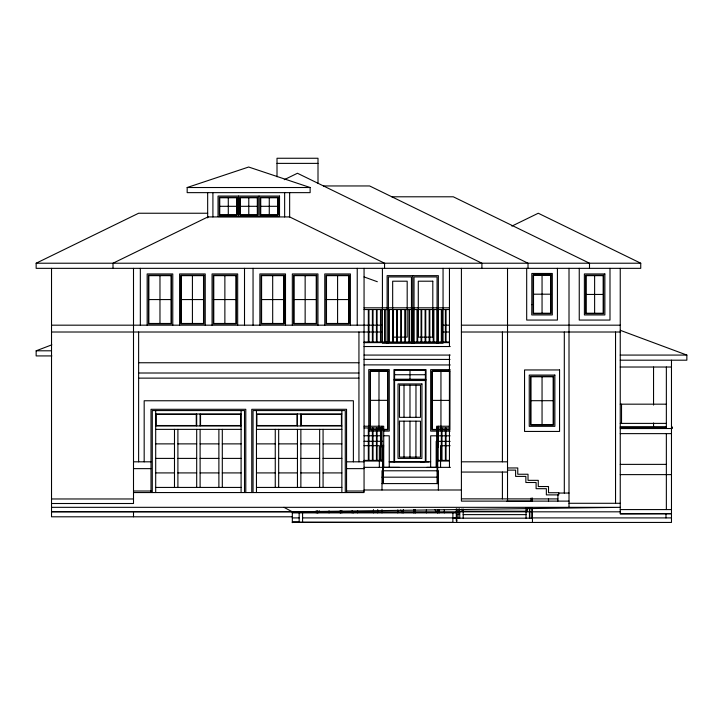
<?xml version="1.0" encoding="UTF-8"?>
<svg xmlns="http://www.w3.org/2000/svg" width="723" height="723" viewBox="0 0 723 723"><rect width="100%" height="100%" fill="white"/><g stroke="black" fill="none" stroke-linecap="round" stroke-linejoin="round"><path stroke-width="1.08" d="M378.96 429.796L379.006 371.306M399.485 424.961L399.485 421.166L420.47 421.184L420.443 457.135L399.485 457.117L399.485 421.166M409.986 379.232L409.995 370.266M415.924 457.135L415.951 421.184M393.954 461.834L393.954 369.607L426.037 369.634L425.974 461.861L430.646 461.861L430.646 467.356M430.646 461.861L430.673 435.815L450.104 435.833M440.56 467.356L440.569 445.739L450.122 445.739M319.313 510.745L317.524 512.887L317.524 510.682M511.884 226.109L538.264 213.24L640.741 263.217L640.741 268.341L36.15 268.341L36.15 263.217L138.626 213.24L207.682 213.24M208.251 216.764L113.005 263.217L113.005 268.341M284.275 179.684L297.451 173.258L481.907 263.217L481.907 268.341M51.866 355.924L36.15 355.924L36.15 350.8L51.848 344.817M187.167 187.519L248.649 167.022L310.131 187.519L310.131 192.643L187.167 192.643L187.167 187.519L310.131 187.519M620.244 428.558L672.336 428.513L672.336 427.23L671.477 427.148M620.244 268.341L620.244 513.791L671.477 513.619M277.008 163.38L318.003 163.38M323.497 185.956L369.616 185.956L528.016 263.217L528.016 268.341M391.812 196.792L453.294 196.792L589.498 263.217L589.498 268.341M219.747 206.308L236.828 206.308M240.244 206.308L257.316 206.308M260.732 206.308L277.813 206.308M207.917 216.927L289.643 216.927L289.643 192.643M36.15 263.217L640.741 263.217M533.52 294.198L550.592 294.198M586.082 294.442L603.163 294.442M148.866 299.566L171.071 299.566M181.319 299.566L203.524 299.566M213.339 299.566L235.969 299.566M261.59 299.566L283.796 299.566M294.035 299.566L316.24 299.566M326.064 299.566L348.694 299.566M364.058 307.826L449.453 307.826M364.058 309.534L449.453 309.534M51.523 325.178L382.422 325.178M443.054 325.178L449.534 325.178M461.41 325.178L620.244 325.178M51.523 332.011L382.422 332.011M443.054 332.011L449.534 332.011M461.41 332.011L620.244 332.011M392.67 337.135L407.185 337.135L407.185 281.202L392.67 281.202L392.67 341.988M364.058 341.988L449.453 341.988M364.058 342.63L449.453 342.63M364.058 346.534L450.221 346.534M36.15 350.8L51.523 350.8M364.058 355.074L450.221 355.074M620.244 355.074L686.85 355.074L686.85 360.19L620.244 360.19M138.626 362.756L358.942 362.756M620.244 367.022L671.477 367.022M138.626 373.005L358.942 373.005M394.586 374.731L425.395 374.731M138.626 378.129L358.942 378.129M370.465 400.334L387.546 400.334M432.381 400.388L449.498 400.388M530.953 400.696L553.158 400.696M620.244 404.175L666.353 404.175M155.698 413.99L241.093 413.99M256.466 413.99L341.862 413.99M620.244 423.389L666.353 423.389M155.698 425.946L241.093 425.946M256.466 425.946L341.862 425.946M364.058 426.236L383.705 426.236L383.723 467.356L399.485 467.374M449.453 426.236L436.647 426.245L436.647 446.877L438.355 446.877L438.355 426.245M620.244 426.95L666.353 426.95M620.244 427.275L666.353 427.275M671.477 427.23L672.336 427.23M364.058 427.944L382.603 427.944M436.647 427.944L449.453 427.944M155.698 429.363L241.093 429.363M256.466 429.363L341.862 429.363M620.244 433.628L671.477 433.628M155.698 443.877L174.487 443.877M177.903 443.877L196.692 443.877M200.108 443.877L218.888 443.877M222.304 443.877L241.093 443.877M256.466 443.877L275.255 443.877M278.671 443.877L297.451 443.877M300.867 443.877L319.656 443.877M323.073 443.877L341.862 443.877M381.997 445.431L383.705 445.431M436.647 445.431L438.355 445.431M383.705 446.877L381.997 446.877L381.997 426.245M155.698 458.4L174.487 458.4M177.903 458.4L196.692 458.4M200.108 458.4L218.888 458.4M222.304 458.4L241.093 458.4M256.466 458.4L275.255 458.4M278.671 458.4L297.451 458.4M300.867 458.4L319.656 458.4M323.073 458.4L341.862 458.4M364.058 460.397L383.298 460.397L383.298 467.438M437.099 460.397L449.453 460.397M364.058 461.03L382.72 461.03L382.72 467.438M437.668 461.03L449.453 461.03M133.502 461.816L151.008 461.816M346.552 461.816L364.058 461.816M428.92 461.861L389.254 461.861L425.332 461.861L425.395 380.524L394.586 380.497L394.586 461.834M461.41 461.816L507.519 461.816M420.443 461.861L424.058 461.861M620.244 464.374L666.353 464.374M364.058 467.356L450.438 467.356M507.519 467.962L517.767 467.962L517.767 474.243L528.016 474.243L528.016 480.343L538.264 480.343L538.264 486.534L548.513 486.534L548.513 492.725L558.762 492.725L558.762 494.884L546.353 494.884L546.353 488.694L536.105 488.694L536.105 482.503L525.865 482.503L525.865 476.403L515.616 476.403L515.616 470.122L507.519 470.122M133.502 468.64L151.008 468.64M346.552 468.64L364.058 468.64M461.41 472.056L507.519 472.056M155.698 472.914L174.487 472.914M177.903 472.914L196.692 472.914M200.108 472.914L218.888 472.914M222.304 472.914L241.093 472.914M256.466 472.914L275.255 472.914M278.671 472.914L297.451 472.914M300.867 472.914L319.656 472.914M323.073 472.914L341.862 472.914M620.244 474.622L671.477 474.622M381.997 477.18L438.355 477.18M381.997 483.588L438.355 483.588M155.698 487.429L241.093 487.429M256.466 487.429L341.862 487.429M364.058 489.995L461.41 489.995M133.502 491.016L151.008 491.016M346.552 491.016L364.058 491.016M133.502 492.553L364.058 492.553L364.058 268.341M558.762 493.05L569.01 493.05M461.41 498.861L557.903 498.915M51.523 498.969L133.502 498.969M569.01 501.12L461.41 501.12L461.41 268.341M506.66 501.238L531.333 501.238M569.01 503.289L620.244 503.289M51.523 503.506L133.502 503.506L133.502 268.341M51.523 507.329L620.244 507.338L292.327 511.821L283.994 507.329M531.17 507.935L526.046 507.935L526.046 518.174M620.244 509.579L671.477 509.579M51.523 511.676L292.327 511.676L292.327 522.657M51.523 511.821L620.244 511.821M292.327 512.887L456.285 512.887M620.244 513.791L671.477 513.791M458.057 514.469L459.331 514.469L459.331 508.856M463.181 514.622L526.046 514.622M292.327 516.8L51.523 516.8L51.523 268.341M292.327 517.903L299.159 517.903M302.576 517.903L456.773 517.903M532.453 517.903L671.477 517.903M532.453 518.174L452.869 518.174L452.932 512.553M456.773 520.578L456.285 520.578L456.285 508.829M292.327 522.44L671.477 522.44L671.477 360.19M364.058 359.349L450.013 359.43M364.058 364.88L450.284 364.961M450.149 369.652L430.673 369.634L430.673 431.125L450.104 431.134M393.954 379.855L426.037 379.882M381.699 431.08L368.757 431.071L368.757 369.589L389.254 369.607L389.254 431.089L383.859 431.089M364.058 435.77L381.59 435.779M383.777 435.779L389.254 435.788L389.254 467.356M364.058 441.301L382.63 441.31M450.113 441.364L436.195 441.355L436.177 467.356L426.823 467.392M364.058 445.675L379.34 445.684L379.34 467.356M364.058 276.936L377.334 281.726M620.244 330.303L686.85 355.074M289.308 216.764L384.555 263.217L384.555 268.341M400.641 509.977L403.344 512.887L403.344 509.561M434.767 509.543L437.496 512.887L437.496 509.634M666.353 367.022L666.353 428.558M666.353 433.628L666.353 509.579M665.982 513.466L665.982 517.903M653.547 367.022L653.547 405.07M653.547 422.973L653.547 428.016M621.527 404.175L621.527 423.389M615.544 332.011L615.544 503.289M609.995 268.341L609.995 320.063L579.25 320.063L579.25 268.341M594.622 275.653L594.622 313.231M569.01 268.341L569.01 507.329M564.311 332.011L564.311 493.05M557.903 494.884L557.903 501.12M557.424 268.341L557.424 320.063L526.687 320.063L526.687 268.341M548.513 499.024L548.513 501.12M542.051 275.174L542.051 313.231M542.051 376.782L542.051 424.609M532.453 497.993L532.453 501.355M532.453 507.917L532.453 522.44M531.17 497.993L531.17 501.355M531.17 507.465L531.17 518.174M529.462 508.206L529.462 518.174M527.329 507.917L527.329 511.206L461.898 511.206L461.898 509.01M507.519 268.341L507.519 501.12M502.404 332.011L502.404 461.816M502.404 472.056L502.404 498.861M463.181 509.01L463.181 518.174M459.765 509.308L459.765 518.174M458.057 508.956L458.057 518.174M456.773 509.2L456.773 522.44M452.869 517.903L452.869 522.44L292.327 522.142L299.159 522.133L299.159 512.354M449.453 268.341L449.453 346.534M449.453 355.074L449.453 467.356M446.037 309.534L446.037 341.988M446.037 427.944L446.037 460.397M445.395 309.534L445.395 341.988M445.395 427.944L445.395 460.397M444.329 509.534L444.329 512.887M443.054 268.341L443.054 343.118L382.422 343.118L382.422 268.341M441.988 309.534L441.988 341.988M441.988 427.944L441.988 460.397M441.346 309.534L441.346 341.988M441.346 427.944L441.346 460.397M440.949 371.351L440.949 429.417M439.204 509.561L439.204 512.887M438.355 343.118L438.355 275.653L387.121 275.653L387.121 343.118M438.355 489.995L438.355 470.781L381.997 470.781L381.997 489.995M437.93 309.534L437.93 341.988M437.93 427.944L437.93 460.397M437.93 509.579L437.93 512.887M437.713 445.919L437.713 483.588M437.288 309.534L437.288 341.988M437.288 446.968L437.288 460.397M437.072 343.118L437.072 276.936L414.017 276.936L414.017 343.118M437.072 445.919L437.072 483.588M433.872 309.534L433.872 341.988M433.231 309.534L433.231 341.988M429.814 309.534L429.814 341.988M429.173 309.534L429.173 341.988M426.398 509.751L426.398 512.887M425.757 309.534L425.757 341.988M425.115 309.534L425.115 341.988M421.699 309.534L421.699 341.988M421.066 309.534L421.066 341.988M417.65 309.534L417.65 341.988M417.008 309.534L417.008 341.988M415.969 385.232L415.969 417.343M415.3 509.525L415.3 512.887M414.875 509.607L414.875 512.887M413.592 309.534L413.592 341.988M413.592 509.561L413.592 512.887M412.95 309.534L412.95 341.988M412.734 275.653L412.734 343.118M411.459 343.118L411.459 276.936L388.396 276.936L388.396 343.118M409.986 385.223L409.986 417.343M409.977 421.175L409.977 457.126M409.534 309.534L409.534 341.988M408.893 309.534L408.893 341.988M405.476 309.534L405.476 341.988M404.835 309.534L404.835 341.988M404.012 385.223L404.012 417.343M404.003 421.175L404.003 457.126M402.06 511.513L402.06 512.887M401.419 309.534L401.419 341.988M400.777 309.534L400.777 341.988M397.795 509.896L397.795 512.887M397.37 309.534L397.37 341.988M396.728 309.534L396.728 341.988M393.312 309.534L393.312 341.988M389.254 309.534L389.254 341.988M388.613 309.534L388.613 341.988M385.196 309.534L385.196 341.988M384.555 309.534L384.555 341.988M383.271 445.919L383.271 483.588M382.639 445.919L382.639 483.588M381.997 460.397L382.015 461.03M381.997 509.607L381.997 512.887M381.138 309.534L381.138 341.988M381.138 427.944L381.138 460.397M380.497 309.534L380.497 341.988M380.497 427.944L380.497 460.397M377.722 509.579L377.722 512.887M377.081 309.534L377.081 341.988M377.081 427.944L377.081 460.397M376.448 309.534L376.448 341.988M376.448 427.944L376.448 460.397M373.457 509.607L373.457 512.887M373.032 309.534L373.032 341.988M373.032 427.944L373.032 460.397M372.39 309.534L372.39 341.988M372.39 427.944L372.39 460.397M368.974 309.534L368.974 341.988M368.974 427.944L368.974 460.397M368.332 309.534L368.332 341.988M368.332 427.944L368.332 460.397M358.942 332.011L358.942 461.816M357.659 510.899L357.659 512.887M357.234 268.341L357.234 325.178M353.384 461.816L353.384 400.759L144.175 400.759L144.175 461.816M353.384 512.887L353.384 511.513L352.11 512.887L352.11 510.664M350.402 325.178L350.402 273.945L324.781 273.945L324.781 325.178M346.552 492.553L346.552 409.299L251.767 409.299L251.767 492.553M345.278 492.553L345.278 410.574L253.05 410.574L253.05 492.553M341.862 410.574L341.862 492.553M341.862 510.664L341.862 512.887M340.578 510.682L340.578 512.887M340.153 510.718L340.153 512.887M337.587 275.653L337.587 323.47M329.046 510.763L329.046 512.887M323.073 429.363L323.073 487.429M319.656 429.363L319.656 487.429M318.003 183.488L318.003 158.256L277.008 158.256L277.008 176.783M317.948 325.178L317.948 273.945L292.327 273.945L292.327 325.178M317.948 512.381L317.948 512.887M316.24 510.664L316.24 512.887M305.142 275.653L305.142 323.47M302.576 512.327L302.576 522.44M300.867 413.99L300.867 425.946M300.867 429.363L300.867 487.429M297.451 413.99L297.451 425.946M297.451 429.363L297.451 487.429M285.504 325.178L285.504 273.945L259.882 273.945L259.882 325.178M284.645 192.643L284.645 216.927M278.671 429.363L278.671 487.429M275.255 429.363L275.255 487.429M272.688 275.653L272.688 323.47M269.272 197.768L269.272 214.839M259.024 196.06L259.024 216.548M256.466 410.574L256.466 492.553M253.05 268.341L253.05 325.178M248.784 197.768L248.784 214.839M245.793 492.553L245.793 409.299L151.008 409.299L151.008 492.553M244.51 268.341L244.51 325.178M244.51 492.553L244.51 410.574L152.282 410.574L152.282 492.553M241.093 410.574L241.093 492.553M238.536 196.06L238.536 216.548M237.677 325.178L237.677 273.945L212.065 273.945L212.065 325.178M228.287 197.768L228.287 214.839M224.871 275.653L224.871 323.47M222.304 429.363L222.304 487.429M218.888 429.363L218.888 487.429M212.914 192.643L212.914 216.927M207.664 192.643L207.664 217.885M205.233 325.178L205.233 273.945L179.611 273.945L179.611 325.178M200.108 413.99L200.108 425.946M200.108 429.363L200.108 487.429M196.692 413.99L196.692 425.946M196.692 429.363L196.692 487.429M192.417 275.653L192.417 323.47M177.903 429.363L177.903 487.429M174.487 429.363L174.487 487.429M172.779 325.178L172.779 273.945L147.158 273.945L147.158 325.178M159.973 275.653L159.973 323.47M155.698 410.574L155.698 492.553M140.334 268.341L140.334 325.178M138.626 332.011L138.626 461.816M133.502 511.676L133.502 516.8M399.512 385.223L399.485 417.343L420.479 417.343L420.497 385.232L399.512 385.223M421.952 383.958L421.898 458.418L398.03 458.4L398.03 383.94L421.952 383.958M449.525 371.36L449.48 429.426L432.381 429.417L432.381 371.342L449.525 371.36M449.95 370.935L449.905 429.851L431.947 429.842L431.947 370.917L449.95 370.935M531.812 304.69L531.757 314.939L552.3 314.939L552.3 273.466L531.812 273.466L531.812 304.69M666.353 427.148L665.503 427.275L666.353 427.148M279.521 196.06L218.039 196.06L218.039 216.548L279.521 216.548L279.521 196.06M237.252 197.334L219.322 197.334L219.322 215.273L237.252 215.273L237.252 197.334M257.75 197.334L239.81 197.334L239.81 215.273L257.75 215.273L257.75 197.334M278.238 197.334L260.307 197.334L260.307 215.273L278.238 215.273L278.238 197.334M236.828 197.768L219.747 197.768L219.747 214.839L236.828 214.839L236.828 197.768M257.316 197.768L240.244 197.768L240.244 214.839L257.316 214.839L257.316 197.768M277.813 197.768L260.732 197.768L260.732 214.839L277.813 214.839L277.813 197.768M604.871 273.945L584.374 273.945L584.401 314.939L604.871 314.939L604.871 273.945M551.025 274.749L533.086 274.749L533.086 313.655L551.025 313.655L551.025 274.749M171.496 275.228L148.441 275.228L148.441 323.904L171.496 323.904L171.496 275.228M203.949 275.228L180.895 275.228L180.895 323.904L203.949 323.904L203.949 275.228M236.394 275.228L213.339 275.228L213.339 323.904L236.394 323.904L236.394 275.228M284.22 275.228L261.166 275.228L261.166 323.904L284.22 323.904L284.22 275.228M316.665 275.228L293.61 275.228L293.61 323.904L316.665 323.904L316.665 275.228M349.119 275.228L326.064 275.228L326.064 323.904L349.119 323.904L349.119 275.228M550.592 275.174L533.52 275.174L533.52 313.231L550.592 313.231L550.592 275.174M603.588 275.228L585.657 275.228L585.657 313.655L603.588 313.655L603.588 275.228M171.071 275.653L148.866 275.653L148.866 323.47L171.071 323.47L171.071 275.653M203.524 275.653L181.319 275.653L181.319 323.47L203.524 323.47L203.524 275.653M235.969 275.653L213.773 275.653L213.773 323.47L235.969 323.47L235.969 275.653M283.796 275.653L261.59 275.653L261.59 323.47L283.796 323.47L283.796 275.653M316.24 275.653L294.035 275.653L294.035 323.47L316.24 323.47L316.24 275.653M348.694 275.653L326.489 275.653L326.489 323.47L348.694 323.47L348.694 275.653M603.163 275.653L586.082 275.653L586.082 313.231L603.163 313.231L603.163 275.653M432.806 281.202L418.283 281.202L418.283 337.135L432.806 337.135L432.806 281.202M559.557 369.95L524.546 369.95L524.546 431.441L559.557 431.441L559.557 369.95M554.866 375.074L529.245 375.074L529.245 426.317L554.866 426.317L554.866 375.074M553.583 376.358L530.528 376.358L530.528 425.034L553.583 425.034L553.583 376.358M553.158 376.782L530.953 376.782L530.953 424.609L553.158 424.609L553.158 376.782M196.267 414.415L156.132 414.415L156.132 425.522L196.267 425.522L196.267 414.415M240.669 414.415L200.533 414.415L200.533 425.522L240.669 425.522L240.669 414.415M297.026 414.415L256.891 414.415L256.891 425.522L297.026 425.522L297.026 414.415M341.437 414.415L301.301 414.415L301.301 425.522L341.437 425.522L341.437 414.415M425.395 370.275L394.586 370.248L394.586 379.214L425.395 379.241L425.395 370.275M387.971 370.89L370.04 370.872L370.04 429.796L387.971 429.805L387.971 370.89M387.546 371.315L370.465 371.297L370.465 429.372L387.546 429.381L387.546 371.315"/></g></svg>
